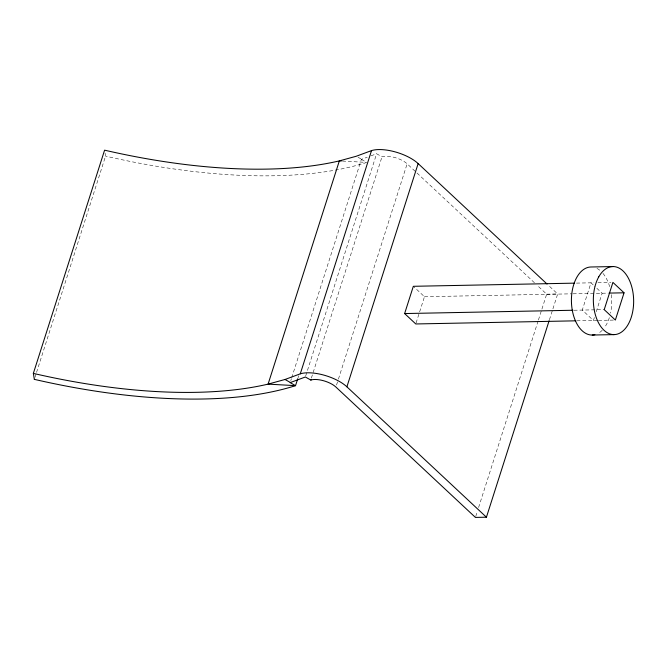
<?xml version="1.0" encoding="UTF-8"?>
<svg xmlns="http://www.w3.org/2000/svg" width="667" height="667" viewBox="0 0 667 667"><rect width="100%" height="100%" fill="white"/><g stroke="black" fill="none" stroke-linecap="round" stroke-linejoin="round"><path stroke-width="0.5" stroke-dasharray="3.33 2.5" d="M34.959 377.364L36.226 373.395M36.543 372.403L105.569 156.111L105.086 153.143M290.77 380.64L291.404 378.656M291.721 377.664L361.381 159.388L367.259 157.212M298.057 377.722L298.691 375.738M305.686 376.005L376.613 153.769L381.999 156.795A15.983 6.428 17.7 0 1 407.137 163.799L416.241 172.303M311.389 378.047L381.999 156.795M336.527 385.051L338.111 380.09M338.427 379.098L407.137 163.799M416.083 322.995L424.47 296.715L413.332 286.301M475.738 516.425L477.322 511.464M478.589 507.495L538.119 320.969M538.436 319.977L541.604 310.055M541.921 309.063L546.665 294.18L536.81 284.967M549.433 319.76L552.601 309.838M552.918 308.846L557.67 293.964L548.566 285.459M594.355 317.559L593.43 320.485L582.283 310.072L590.979 282.825L593.955 285.601M596.223 311.722L602.126 293.23L594.697 286.293M371.002 155.828L376.613 153.769M576.438 283.108L593.972 282.766M597.957 282.683L610.922 282.433M546.665 294.18L557.67 293.964M424.47 296.715L571.994 293.822M573.036 293.805L608.104 293.113M573.97 310.238L604.219 309.638M576.805 320.81L597.415 320.402M598.407 320.385L614.365 320.068M342.388 161.064L365.749 162.364M358.062 157.254L361.647 159.271M361.381 159.388L365.866 161.914M417 173.011L536.051 284.259M366.767 162.423A374.37 150.475 17.7 0 1 105.569 156.111M596.957 268.434A34.034 20.152 88.9 0 1 600.258 270.635M602.976 273.378A34.034 20.152 88.9 0 1 610.038 288.044M611.289 294.664A34.034 20.152 88.9 0 1 610.555 313.165M609.363 317.642A34.034 20.152 88.9 0 1 604.677 327.339M602.243 330.257A34.034 20.152 88.9 0 1 598.282 333.333"/><path stroke-width="1" d="M34.351 379.481L33.35 373.395L104.594 150.167A360.722 144.989 17.7 0 0 339.336 160.897L341.371 161.005M297.74 378.714L295.523 385.659A374.37 150.475 17.7 0 1 34.325 379.348M33.35 373.395A360.722 144.989 17.7 0 0 268.092 384.125L285.026 379.473L300.275 373.837L371.519 150.6A29.64 11.914 17.7 0 1 418.142 163.582L547.048 284.042M549.116 320.752L486.426 517.2L346.898 386.818L418.142 163.582M575.763 320.827L415.774 323.962L404.636 313.557L413.332 286.301L574.362 283.15M624.054 292.805L615.358 320.052L604.219 309.638L612.915 282.391L624.054 292.805L609.104 293.096M486.426 517.2L475.421 517.417L335.893 387.035A15.983 6.428 17.7 0 0 310.755 380.032L305.369 376.997L290.137 382.625L295.523 385.659L268.092 384.125L339.336 160.897L356.27 156.245L371.519 150.6M310.755 380.032L311.356 379.806M612.806 266.558L590.87 266.992A34.034 20.152 88.9 0 0 571.511 303.677A34.034 20.152 88.9 0 0 594.889 334.692M404.636 313.557L572.936 310.255M592.263 335.042L614.19 334.609M285.026 379.473L290.403 382.508M300.275 373.837A29.64 11.914 17.7 0 1 346.898 386.818M598.766 276.838A34.034 20.152 88.9 0 0 608.954 333.567A34.034 20.152 88.9 0 0 632.783 291.354A34.034 20.152 88.9 0 0 598.766 276.838"/></g></svg>
